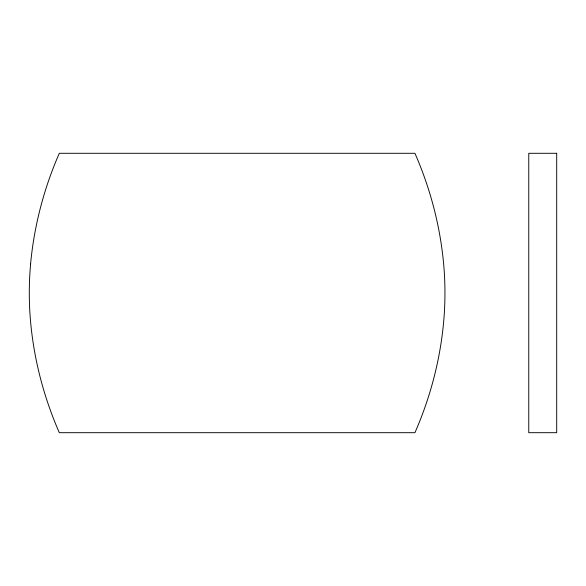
<?xml version="1.0" encoding="UTF-8"?>
<svg xmlns="http://www.w3.org/2000/svg" width="586" height="586" viewBox="0 0 586 586"><rect width="100%" height="100%" fill="white"/><g stroke="black" fill="none" stroke-linecap="round" stroke-linejoin="round"><path stroke-width="0.88" d="M30.582 264L29.871 273.611A164.395 82.267 -90 0 0 29.871 312.367C32.45 353.79 42.675 394.7 59.318 432.695L414.925 432.695C431.567 394.7 441.793 353.79 444.371 312.367A164.395 82.267 90 0 0 444.378 273.611C441.793 232.188 431.567 191.285 414.925 153.29L59.318 153.29C43.943 188.34 34.105 225.881 30.582 264M556.7 153.29L528.762 153.29L528.762 432.695L556.7 432.695L556.7 153.29"/></g></svg>
